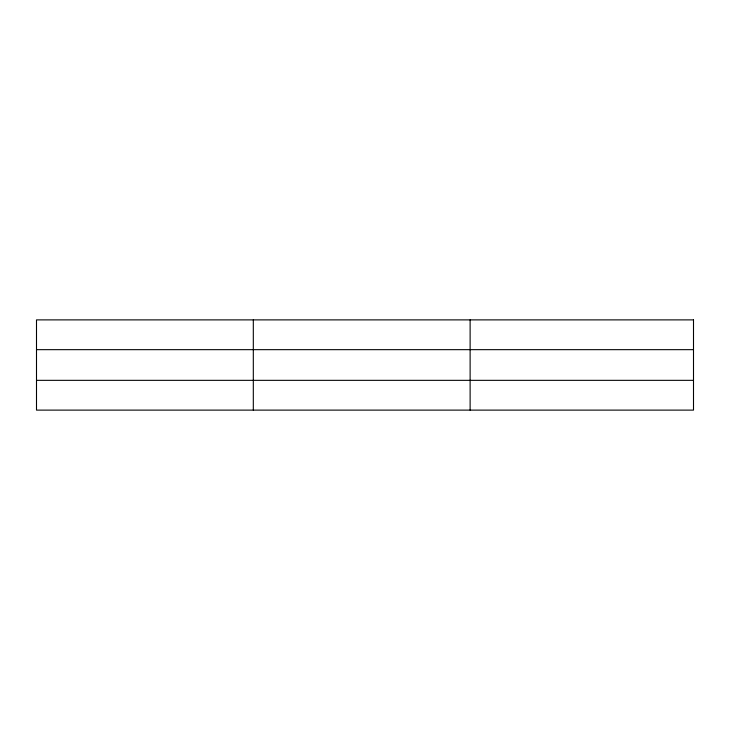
<?xml version="1.0" encoding="UTF-8"?>
<svg xmlns="http://www.w3.org/2000/svg" width="730" height="730" viewBox="0 0 730 730"><rect width="100%" height="100%" fill="white"/><g stroke="black" fill="none" stroke-linecap="round" stroke-linejoin="round"><path stroke-width="1.09" d="M253.31 319.886L253.31 410.114M470.12 319.886L470.12 410.114M36.5 349.661L693.5 349.661M36.5 380.339L693.5 380.339M693.5 319.886L693.5 410.114L36.5 410.114L36.5 319.886L693.5 319.886"/></g></svg>
